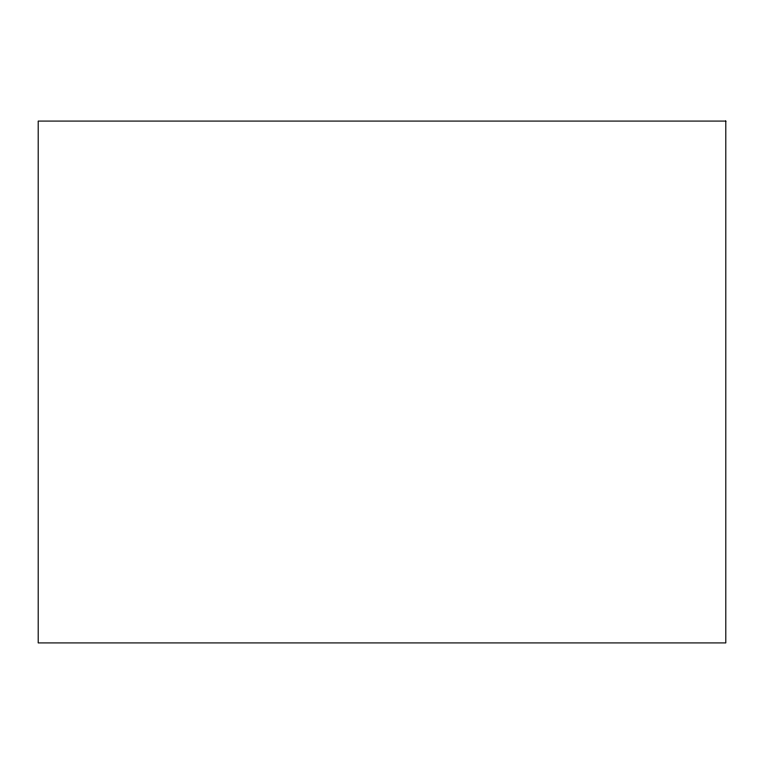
<?xml version="1.0" encoding="UTF-8"?>
<svg xmlns="http://www.w3.org/2000/svg" width="764" height="764" viewBox="0 0 764 764"><rect width="100%" height="100%" fill="white"/><g stroke="black" fill="none" stroke-linecap="round" stroke-linejoin="round"><path stroke-width="1.15" d="M725.8 121.084L38.2 121.084L38.2 642.916L725.8 642.916L725.8 121.084"/></g></svg>
